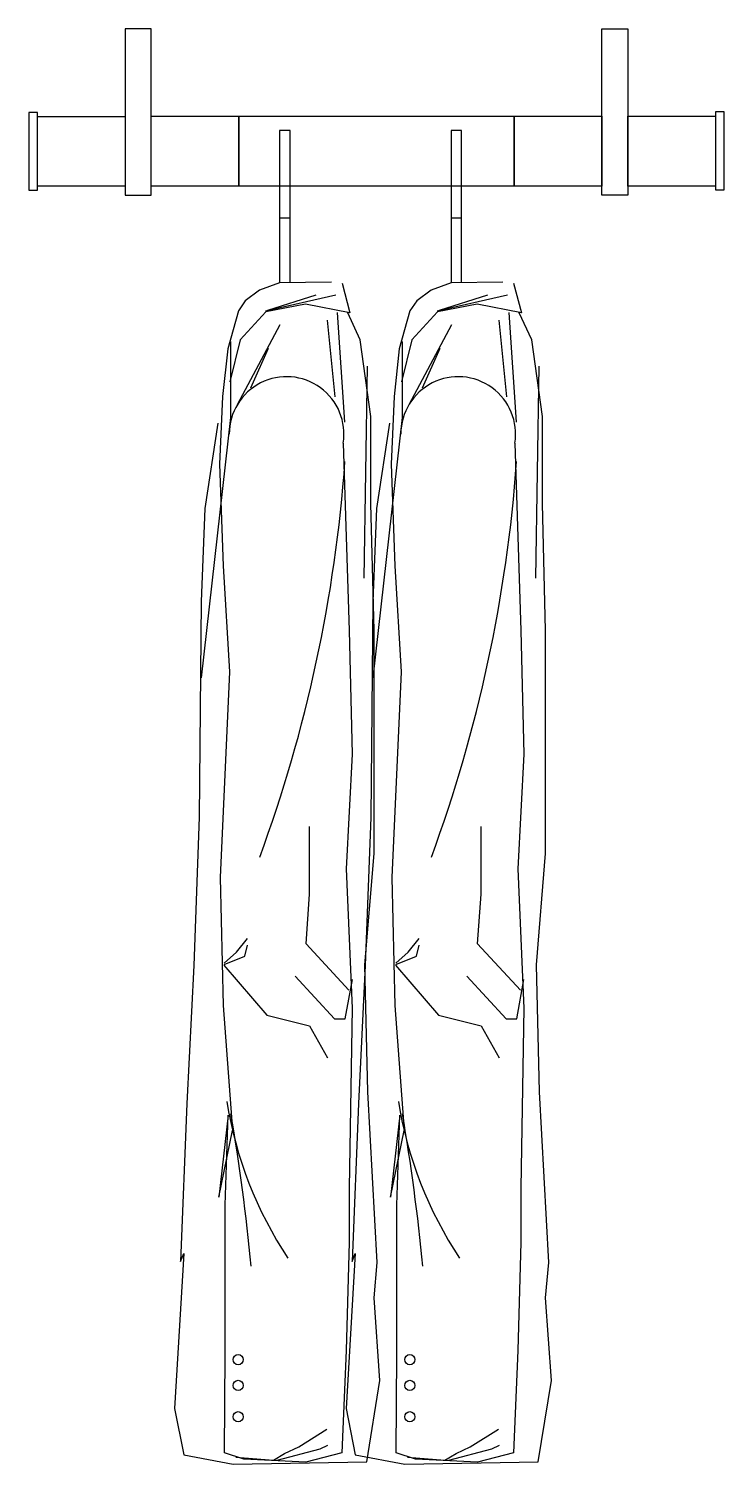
# Model space of a CAD drawing. Header units: millimetres. Extents: x 0 to 397, y -728 to 92.
import ezdxf

# ---------------------------------------------------------------- set-up
doc = ezdxf.new("R2010")
doc.units = ezdxf.units.MM

msp = doc.modelspace()

# ---------------------------------------------------------------- linework, layer by layer
at = {"color": 8}
for p, q in [((143.19, 34.01), (143.19, -52.97)), ((149.19, -52.45), (149.19, 34.01)), ((241.19, 34.01), (241.19, -52.97)), ((247.19, -52.45), (247.19, 34.01)), ((135.18, -68.89), (175.37, -59.89)), ((136.47, -68.56), (164.12, -59.89)), ((233.18, -68.89), (273.37, -59.89)), ((234.47, -68.56), (262.12, -59.89)), ((180.51, -132.48), (176.33, -69.85)), ((278.51, -132.48), (274.33, -69.85)), ((119.19, -122.53), (143.66, -76.75)), ((175.05, -118.14), (170.65, -74.24)), ((217.19, -122.53), (241.66, -76.75)), ((273.05, -118.14), (268.65, -74.24)), ((115.25, -86.55), (115.25, -129.91)), ((213.25, -86.55), (213.25, -129.91)), ((136.76, -90.54), (126.72, -113.12)), ((234.76, -90.54), (224.72, -113.12)), ((193.25, -100.58), (191.37, -221.61)), ((291.25, -100.58), (289.37, -221.61)), ((115.25, -129.91), (98.47, -278.68)), ((213.25, -129.91), (196.47, -278.68))]:
    msp.add_line(p, q, dxfattribs=at)
at = {"color": 2}
for points in [[(55, -2.8), (70, -2.8), (70, 92.2), (55, 92.2)], [(327.16, 92.2), (342.16, 92.2), (342.16, -2.8), (327.16, -2.8)], [(5, 44.32), (0, 44.32), (0, 0), (5, 0)], [(5, 42), (55, 42), (55, 2.2), (5, 2.2)], [(70, 42.2), (120, 42.2), (120, 2.2), (70, 2.2)], [(120, 42.2), (277.16, 42.2), (277.16, 2.2), (120, 2.2)], [(277.16, 42.2), (327.16, 42.2), (327.16, 2.2), (277.16, 2.2)], [(342.16, 42.2), (392.16, 42.2), (392.16, 2.2), (342.16, 2.2)], [(392.16, 0.2), (397.16, 0.2), (397.16, 44.79), (392.16, 44.79)]]:
    msp.add_lwpolyline(points, close=True, dxfattribs=at)
at = {"color": 8}
for points in [[(149.19, 34.01), (143.19, 34.01)], [(247.19, 34.01), (241.19, 34.01)], [(149.19, -15.99), (143.19, -15.99)], [(247.19, -15.99), (241.19, -15.99)], [(172.8, -52.5), (143.19, -52.97), (131.78, -57.2), (123.56, -63.18), (119.7, -68.96), (113.6, -90.57), (110.73, -117.8), (108.94, -156.5)], [(178.9, -53.15), (183.4, -70.17), (158.07, -65.14), (135.47, -69.44), (120.77, -85.56), (114.84, -109.43)], [(270.8, -52.5), (241.19, -52.97), (229.78, -57.2), (221.56, -63.18), (217.7, -68.96), (211.6, -90.57), (208.73, -117.8), (206.94, -156.5)], [(276.9, -53.15), (281.4, -70.17), (256.07, -65.14), (233.47, -69.44), (218.77, -85.56), (212.84, -109.43)], [(200.46, -680.06), (197.16, -632.84), (198.93, -612.48), (193.62, -515.15), (191.85, -442.59), (197.16, -378.89), (197.16, -251.47), (195.39, -178.92), (195.39, -129.37), (189.19, -85.59), (182.12, -70.17)], [(298.46, -680.06), (295.16, -632.84), (296.93, -612.48), (291.62, -515.15), (289.85, -442.59), (295.16, -378.89), (295.16, -251.47), (293.39, -178.92), (293.39, -129.37), (287.19, -85.59), (280.12, -70.17)], [(108.03, -133.05), (100.56, -181.96), (98.44, -235.01), (97.38, -358.1), (94.19, -442.99), (90.25, -521.66), (86.71, -611.92), (88.48, -607.51), (83.17, -695.99), (88.48, -722.53), (116.82, -727.84), (192.98, -726.41), (200.46, -680.06)], [(206.03, -133.05), (198.56, -181.96), (196.44, -235.01), (195.38, -358.1), (192.19, -442.99), (188.25, -521.66), (184.71, -611.92), (186.48, -607.51), (181.17, -695.99), (186.48, -722.53), (214.82, -727.84), (290.98, -726.41), (298.46, -680.06)], [(179.59, -144.54), (182.99, -251.47), (184.77, -322.26), (181.22, -387.73), (184.77, -467.37), (182.99, -570.01), (182.99, -600.99), (181.22, -662.93), (178.86, -721.32), (158.2, -726.63), (122.78, -724.86), (111.78, -721.32), (112.15, -664.7), (112.15, -579.75), (113.92, -528.44), (108.61, -575.31), (116.39, -537.08)], [(277.59, -144.54), (280.99, -251.47), (282.77, -322.26), (279.22, -387.73), (282.77, -467.37), (280.99, -570.01), (280.99, -600.99), (279.22, -662.93), (276.86, -721.32), (256.2, -726.63), (220.78, -724.86), (209.78, -721.32), (210.15, -664.7), (210.15, -579.75), (211.92, -528.44), (206.61, -575.31), (214.39, -537.08)], [(108.94, -156.5), (111.04, -214.55), (114.61, -275.14), (109.26, -392.74), (111.04, -465.8), (116.39, -537.08)], [(206.94, -156.5), (209.04, -214.55), (212.61, -275.14), (207.26, -392.74), (209.04, -465.8), (214.39, -537.08)], [(182.76, -457.06), (158.33, -430.61), (160.37, -402.13), (160.37, -363.48)], [(280.76, -457.06), (256.33, -430.61), (258.37, -402.13), (258.37, -363.48)], [(111.63, -441.57), (118.69, -435.3), (124.97, -427.46)], [(111.63, -442.36), (123.4, -437.65), (124.97, -431.38)], [(209.63, -441.57), (216.69, -435.3), (222.97, -427.46)], [(209.63, -442.36), (221.4, -437.65), (222.97, -431.38)], [(111.5, -442.82), (135.93, -471.3), (160.37, -477.4), (170.55, -495.71)], [(209.5, -442.82), (233.93, -471.3), (258.37, -477.4), (268.55, -495.71)], [(152.22, -448.92), (174.62, -473.33), (180.73, -473.33), (184.8, -450.96)], [(250.22, -448.92), (272.62, -473.33), (278.73, -473.33), (282.8, -450.96)], [(118.25, -723.84), (139.68, -725.44), (146.11, -721.7), (154.15, -717.95), (170.22, -707.78)], [(216.25, -723.84), (237.68, -725.44), (244.11, -721.7), (252.15, -717.95), (268.22, -707.78)], [(141.83, -725.44), (166.47, -719.02), (170.76, -716.88)], [(239.83, -725.44), (264.47, -719.02), (268.76, -716.88)]]:
    msp.add_lwpolyline(points, dxfattribs=at)
for centre in [(119.59, -668.07, 0), (217.59, -668.07, 0), (119.59, -682.76, 0), (217.59, -682.76, 0), (119.59, -700.66, 0), (217.59, -700.66, 0)]:
    msp.add_circle(centre, 2.91, dxfattribs=at)
for centre, radius, start, end in [((147.24, -139.33, 0), 32.76, 350.86004, 180), ((245.24, -139.33, 0), 32.76, 350.86004, 180), ((-641.06, -96.26, 0), 823.74, 339.7806, 355.9109), ((-543.06, -96.26, 0), 823.74, 339.7806, 355.9109), ((336.04, -485.23, 0), 225.73, 189.01586, 213.58977), ((434.04, -485.23, 0), 225.73, 189.01586, 213.58977), ((-1078.83, -731.31, 0), 1211.51, 5.52077, 9.68139), ((-980.83, -731.31, 0), 1211.51, 5.52077, 9.68139)]:
    msp.add_arc(centre, radius, start, end, dxfattribs=at)

doc.saveas('drawing.dxf')
